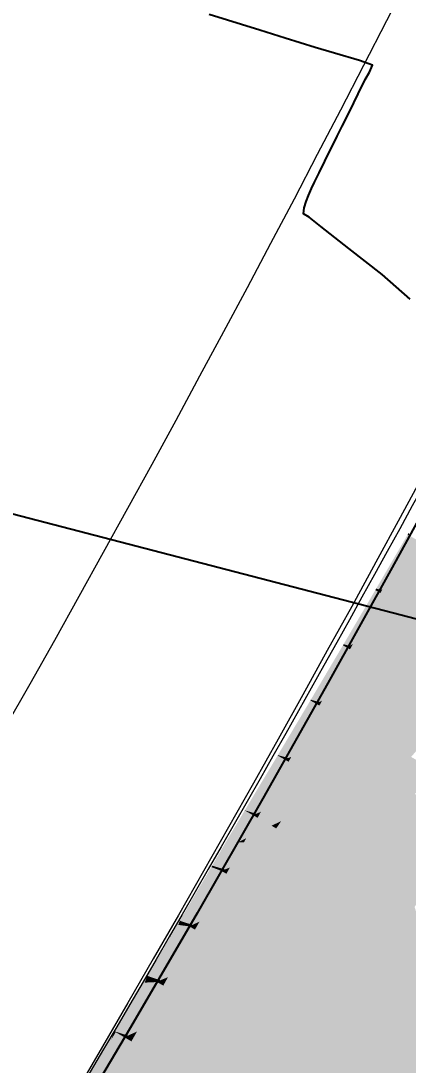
# Model space of a CAD drawing. Header units: millimetres. Extents: x 340454 to 342791, y 6993867 to 6995092.
# Drawn here: x 340719.11 to 340722.29, y 6994472.16 to 6994480.73 of the extents above; entities that cross this region are included whole.
import ezdxf
from ezdxf.enums import TextEntityAlignment as Align

# ---------------------------------------------------------------- set-up
doc = ezdxf.new("R2010")
doc.units = ezdxf.units.MM
doc.header["$LTSCALE"] = 10
doc.linetypes.add('DASHDOT', pattern=[25.4, 12.7, -6.35, 0, -6.35])
for name, color, linetype in [('A-MODELAGEM', 7, 'Continuous'), ('AREA_DOS_LOTES', 5, 'Continuous'), ('F-HZ-CORREDOR-FEAT', 2, 'Continuous'), ('T-HM-CURVA_INTERMEDIARIA', 45, 'Continuous'), ('U-SC-SECAO_TIPO', 251, 'Continuous'), ('URB-Calçadas', 2, 'Continuous'), ('URB-Quadras', 3, 'Continuous')]:
    doc.layers.add(name, color=color, linetype=linetype)
doc.styles.add('ARIAL', font='arial.ttf', dxfattribs={"height": 2})

msp = doc.modelspace()

# ---------------------------------------------------------------- linework, layer by layer
at = {"lineweight": 20}
msp.add_lwpolyline([(340722.6258, 6994477.3139, -0.021462), (340715.5969, 6994465.5717, -0.089425), (340715.3822, 6994462.0823), (340754.7892, 6994451.2595), (340758.9926, 6994467.4562), (340722.6258, 6994477.3139, -0.022322)], format="xyb", close=True, dxfattribs=at)
at = {"layer": 'A-MODELAGEM', "color": 11, "linetype": 'Continuous', "lineweight": -3}
for points in [[(340722.0543, 6994476.0622), (340722.2807, 6994476.513), (340722.0232, 6994476.0704)], [(340722.0546, 6994476.0621), (340722.2807, 6994476.513), (340722.0543, 6994476.0622)], [(340722.0546, 6994476.0621), (340722.2979, 6994476.5036), (340722.2807, 6994476.513)], [(340722.0546, 6994476.0621), (340722.0614, 6994476.0603), (340722.2979, 6994476.5036)], [(340722.2979, 6994476.5036), (340722.0614, 6994476.0603), (340722.0755, 6994476.0672)], [(340722.2979, 6994476.5036), (340722.0755, 6994476.0672), (340722.3066, 6994476.4988)], [(340722.2979, 6994476.5036), (340722.2897, 6994476.5282), (340722.2807, 6994476.513)], [(340721.7985, 6994475.6019), (340722.016, 6994476.0583), (340721.7553, 6994475.6137)], [(340721.7991, 6994475.6018), (340722.016, 6994476.0583), (340721.7985, 6994475.6019)], [(340721.7991, 6994475.6018), (340722.044, 6994476.0428), (340722.016, 6994476.0583)], [(340721.7991, 6994475.6018), (340721.8056, 6994475.6), (340722.044, 6994476.0428)], [(340722.044, 6994476.0428), (340721.8056, 6994475.6), (340721.8334, 6994475.6183)], [(340722.044, 6994476.0428), (340721.8334, 6994475.6183), (340722.0583, 6994476.0349)], [(340722.044, 6994476.0428), (340722.0232, 6994476.0704), (340722.016, 6994476.0583)], [(340722.044, 6994476.0428), (340722.0508, 6994476.0551), (340722.0232, 6994476.0704)], [(340722.0508, 6994476.0551), (340722.0543, 6994476.0622), (340722.0232, 6994476.0704)], [(340722.044, 6994476.0428), (340722.0691, 6994476.0552), (340722.07, 6994476.0569)], [(340722.044, 6994476.0428), (340722.07, 6994476.0569), (340722.0508, 6994476.0551)], [(340722.044, 6994476.0428), (340722.0583, 6994476.0349), (340722.0691, 6994476.0552)], [(340722.0508, 6994476.0551), (340722.0546, 6994476.0621), (340722.0543, 6994476.0622)], [(340722.0508, 6994476.0551), (340722.0614, 6994476.0603), (340722.0546, 6994476.0621)], [(340722.0508, 6994476.0551), (340722.0705, 6994476.0579), (340722.0614, 6994476.0603)], [(340722.0508, 6994476.0551), (340722.07, 6994476.0569), (340722.0705, 6994476.0579)], [(340722.0614, 6994476.0603), (340722.0705, 6994476.0579), (340722.0755, 6994476.0672)], [(340721.541, 6994475.1426), (340721.7499, 6994475.6045), (340721.4862, 6994475.1579)], [(340721.5421, 6994475.1423), (340721.7499, 6994475.6045), (340721.541, 6994475.1426)], [(340721.5421, 6994475.1423), (340721.7886, 6994475.5829), (340721.7499, 6994475.6045)], [(340721.7886, 6994475.5829), (340721.7553, 6994475.6137), (340721.7499, 6994475.6045)], [(340721.7886, 6994475.5829), (340721.7938, 6994475.5922), (340721.7553, 6994475.6137)], [(340721.7938, 6994475.5922), (340721.7985, 6994475.6019), (340721.7553, 6994475.6137)], [(340721.7886, 6994475.5829), (340721.8114, 6994475.5984), (340721.7938, 6994475.5922)], [(340721.7886, 6994475.5829), (340721.8212, 6994475.5957), (340721.8114, 6994475.5984)], [(340721.7886, 6994475.5829), (340721.8204, 6994475.5942), (340721.8212, 6994475.5957)], [(340721.7886, 6994475.5829), (340721.8084, 6994475.5719), (340721.8204, 6994475.5942)], [(340721.7938, 6994475.5922), (340721.7991, 6994475.6018), (340721.7985, 6994475.6019)], [(340721.7938, 6994475.5922), (340721.8056, 6994475.6), (340721.7991, 6994475.6018)], [(340721.7938, 6994475.5922), (340721.8114, 6994475.5984), (340721.8056, 6994475.6)], [(340721.8056, 6994475.6), (340721.829, 6994475.6102), (340721.8334, 6994475.6183)], [(340721.8056, 6994475.6), (340721.8114, 6994475.5984), (340721.829, 6994475.6102)], [(340721.8114, 6994475.5984), (340721.8253, 6994475.6033), (340721.829, 6994475.6102)], [(340721.8114, 6994475.5984), (340721.8212, 6994475.5957), (340721.8253, 6994475.6033)], [(340721.5421, 6994475.1423), (340721.554, 6994475.139), (340721.7886, 6994475.5829)], [(340721.7886, 6994475.5829), (340721.554, 6994475.139), (340721.5792, 6994475.1508)], [(340721.7886, 6994475.5829), (340721.5792, 6994475.1508), (340721.8084, 6994475.5719)], [(340721.2819, 6994474.6842), (340721.4824, 6994475.1515), (340721.2158, 6994474.7031)], [(340721.2836, 6994474.6837), (340721.4824, 6994475.1515), (340721.2819, 6994474.6842)], [(340721.2836, 6994474.6837), (340721.5318, 6994475.1238), (340721.4824, 6994475.1515)], [(340721.2836, 6994474.6837), (340721.3005, 6994474.6789), (340721.5318, 6994475.1238)], [(340721.5318, 6994475.1238), (340721.3005, 6994474.6789), (340721.3259, 6994474.6886)], [(340721.5318, 6994475.1238), (340721.3259, 6994474.6886), (340721.5569, 6994475.1097)], [(340721.5318, 6994475.1238), (340721.4862, 6994475.1579), (340721.4824, 6994475.1515)], [(340721.5318, 6994475.1238), (340721.5354, 6994475.1303), (340721.4862, 6994475.1579)], [(340721.5354, 6994475.1303), (340721.541, 6994475.1426), (340721.4862, 6994475.1579)], [(340721.5318, 6994475.1238), (340721.5603, 6994475.1372), (340721.5354, 6994475.1303)], [(340721.5318, 6994475.1238), (340721.5688, 6994475.1349), (340721.5603, 6994475.1372)], [(340721.5318, 6994475.1238), (340721.5701, 6994475.134), (340721.5688, 6994475.1349)], [(340721.5318, 6994475.1238), (340721.5569, 6994475.1097), (340721.5701, 6994475.134)], [(340721.5354, 6994475.1303), (340721.5421, 6994475.1423), (340721.541, 6994475.1426)], [(340721.5354, 6994475.1303), (340721.554, 6994475.139), (340721.5421, 6994475.1423)], [(340721.5354, 6994475.1303), (340721.5603, 6994475.1372), (340721.554, 6994475.139)], [(340721.554, 6994475.139), (340721.5759, 6994475.1446), (340721.5792, 6994475.1508)], [(340721.554, 6994475.139), (340721.5603, 6994475.1372), (340721.5759, 6994475.1446)], [(340721.5603, 6994475.1372), (340721.5758, 6994475.1445), (340721.5759, 6994475.1446)], [(340721.5603, 6994475.1372), (340721.5712, 6994475.136), (340721.5758, 6994475.1445)], [(340721.5603, 6994475.1372), (340721.5688, 6994475.1349), (340721.5712, 6994475.136)], [(340721.5688, 6994475.1349), (340721.5709, 6994475.1355), (340721.5712, 6994475.136)], [(340721.5688, 6994475.1349), (340721.5703, 6994475.1344), (340721.5709, 6994475.1355)], [(340721.5688, 6994475.1349), (340721.5701, 6994475.134), (340721.5703, 6994475.1344)], [(340721.0212, 6994474.2267), (340721.2136, 6994474.6994), (340720.9441, 6994474.2492)], [(340721.0236, 6994474.226), (340721.2136, 6994474.6994), (340721.0212, 6994474.2267)], [(340721.0236, 6994474.226), (340721.2734, 6994474.6656), (340721.2136, 6994474.6994)], [(340721.0236, 6994474.226), (340721.04, 6994474.2212), (340721.2734, 6994474.6656)], [(340721.2734, 6994474.6656), (340721.04, 6994474.2212), (340721.077, 6994474.2382)], [(340721.2734, 6994474.6656), (340721.077, 6994474.2382), (340721.3039, 6994474.6484)], [(340721.2734, 6994474.6656), (340721.2158, 6994474.7031), (340721.2136, 6994474.6994)], [(340721.2734, 6994474.6656), (340721.2755, 6994474.6693), (340721.2158, 6994474.7031)], [(340721.2755, 6994474.6693), (340721.2819, 6994474.6842), (340721.2158, 6994474.7031)], [(340721.2734, 6994474.6656), (340721.3005, 6994474.6789), (340721.2755, 6994474.6693)], [(340721.2734, 6994474.6656), (340721.3048, 6994474.6777), (340721.3005, 6994474.6789)], [(340721.2734, 6994474.6656), (340721.3159, 6994474.6703), (340721.3048, 6994474.6777)], [(340721.2734, 6994474.6656), (340721.3039, 6994474.6484), (340721.3159, 6994474.6703)], [(340721.2755, 6994474.6693), (340721.2836, 6994474.6837), (340721.2819, 6994474.6842)], [(340721.2755, 6994474.6693), (340721.3005, 6994474.6789), (340721.2836, 6994474.6837)], [(340721.3005, 6994474.6789), (340721.3239, 6994474.6851), (340721.3259, 6994474.6886)], [(340721.3005, 6994474.6789), (340721.3048, 6994474.6777), (340721.3239, 6994474.6851)], [(340721.3048, 6994474.6777), (340721.3239, 6994474.685), (340721.3239, 6994474.6851)], [(340721.3048, 6994474.6777), (340721.3178, 6994474.674), (340721.3239, 6994474.685)], [(340721.3048, 6994474.6777), (340721.3159, 6994474.6703), (340721.3178, 6994474.674)], [(340720.8862, 6994473.9855), (340720.9435, 6994474.2482), (340720.8116, 6994474.0281)], [(340720.8862, 6994473.9855), (340721.0101, 6994474.2102), (340720.9435, 6994474.2482)], [(340721.0101, 6994474.2102), (340720.9441, 6994474.2492), (340720.9435, 6994474.2482)], [(340721.0141, 6994474.2093), (340721.0212, 6994474.2267), (340720.9441, 6994474.2492)], [(340721.0141, 6994474.2093), (340720.9441, 6994474.2492), (340721.0101, 6994474.2102)], [(340721.0135, 6994474.2082), (340721.0594, 6994474.2063), (340721.0411, 6994474.2209)], [(340721.0135, 6994474.2082), (340721.0411, 6994474.2209), (340721.0141, 6994474.2093)], [(340721.0141, 6994474.2093), (340721.0236, 6994474.226), (340721.0212, 6994474.2267)], [(340721.0141, 6994474.2093), (340721.04, 6994474.2212), (340721.0236, 6994474.226)], [(340721.0141, 6994474.2093), (340721.0411, 6994474.2209), (340721.04, 6994474.2212)], [(340721.04, 6994474.2212), (340721.0764, 6994474.2372), (340721.077, 6994474.2382)], [(340721.04, 6994474.2212), (340721.0411, 6994474.2209), (340721.0764, 6994474.2372)], [(340721.0411, 6994474.2209), (340721.0638, 6994474.2143), (340721.0764, 6994474.2372)], [(340721.0411, 6994474.2209), (340721.0764, 6994474.2372), (340721.0764, 6994474.2372)], [(340721.0411, 6994474.2209), (340721.0594, 6994474.2063), (340721.0638, 6994474.2143)], [(340720.8862, 6994473.9855), (340721.0135, 6994474.2082), (340721.0101, 6994474.2102)], [(340720.8862, 6994473.9855), (340721.0492, 6994474.1879), (340721.0135, 6994474.2082)], [(340720.8862, 6994473.9855), (340720.9554, 6994474.0196), (340721.0492, 6994474.1879)], [(340721.0135, 6994474.2082), (340721.0141, 6994474.2093), (340721.0101, 6994474.2102)], [(340721.0135, 6994474.2082), (340721.0492, 6994474.1879), (340721.0594, 6994474.2063)], [(340720.6783, 6994473.7949), (340720.8116, 6994474.0281), (340720.6763, 6994473.796)], [(340720.6805, 6994473.7936), (340720.8116, 6994474.0281), (340720.6783, 6994473.7949)], [(340720.7564, 6994473.7709), (340720.8116, 6994474.0281), (340720.6805, 6994473.7936)], [(340720.7564, 6994473.7709), (340720.8862, 6994473.9855), (340720.8116, 6994474.0281)], [(340720.7621, 6994473.7692), (340720.8862, 6994473.9855), (340720.7564, 6994473.7709)], [(340720.7621, 6994473.7692), (340720.7809, 6994473.7636), (340720.8862, 6994473.9855)], [(340720.8862, 6994473.9855), (340720.7809, 6994473.7636), (340720.8216, 6994473.7797)], [(340720.8862, 6994473.9855), (340720.8216, 6994473.7797), (340720.9372, 6994473.987)], [(340720.8862, 6994473.9855), (340720.9492, 6994474.0085), (340720.9554, 6994474.0196)], [(340720.8862, 6994473.9855), (340720.9372, 6994473.987), (340720.9492, 6994474.0085)], [(340720.6712, 6994473.7827), (340720.676, 6994473.7955), (340720.411, 6994473.3434)], [(340720.6712, 6994473.7827), (340720.678, 6994473.7943), (340720.676, 6994473.7955)], [(340720.7521, 6994473.7518), (340720.678, 6994473.7943), (340720.6712, 6994473.7827)], [(340720.678, 6994473.7943), (340720.6763, 6994473.796), (340720.676, 6994473.7955)], [(340720.678, 6994473.7943), (340720.6783, 6994473.7949), (340720.6763, 6994473.796)], [(340720.6805, 6994473.7936), (340720.6783, 6994473.7949), (340720.678, 6994473.7943)], [(340720.7521, 6994473.7518), (340720.7524, 6994473.7523), (340720.678, 6994473.7943)], [(340720.7524, 6994473.7523), (340720.6805, 6994473.7936), (340720.678, 6994473.7943)], [(340720.7524, 6994473.7523), (340720.7564, 6994473.7709), (340720.6805, 6994473.7936)], [(340720.4163, 6994473.3403), (340720.6712, 6994473.7827), (340720.411, 6994473.3434)], [(340720.4962, 6994473.3142), (340720.6712, 6994473.7827), (340720.4163, 6994473.3403)], [(340720.4991, 6994473.3133), (340720.6712, 6994473.7827), (340720.4962, 6994473.3142)], [(340720.4991, 6994473.3133), (340720.7521, 6994473.7518), (340720.6712, 6994473.7827)], [(340720.4991, 6994473.3133), (340720.5144, 6994473.3086), (340720.7521, 6994473.7518)], [(340720.7521, 6994473.7518), (340720.5144, 6994473.3086), (340720.5717, 6994473.3346)], [(340720.7521, 6994473.7518), (340720.5717, 6994473.3346), (340720.793, 6994473.7283)], [(340720.7521, 6994473.7518), (340720.804, 6994473.7481), (340720.7809, 6994473.7636)], [(340720.7521, 6994473.7518), (340720.7809, 6994473.7636), (340720.7524, 6994473.7523)], [(340720.7521, 6994473.7518), (340720.793, 6994473.7283), (340720.804, 6994473.7481)], [(340720.7524, 6994473.7523), (340720.7621, 6994473.7692), (340720.7564, 6994473.7709)], [(340720.7524, 6994473.7523), (340720.7809, 6994473.7636), (340720.7621, 6994473.7692)], [(340720.7809, 6994473.7636), (340720.8081, 6994473.7555), (340720.8216, 6994473.7797)], [(340720.7809, 6994473.7636), (340720.804, 6994473.7481), (340720.8081, 6994473.7555)], [(340720.3977, 6994473.3083), (340720.4101, 6994473.3419), (340720.1442, 6994472.8916)], [(340720.1528, 6994472.8866), (340720.3977, 6994473.3083), (340720.1442, 6994472.8916)], [(340720.2318, 6994472.8591), (340720.3977, 6994473.3083), (340720.1528, 6994472.8866)], [(340720.2346, 6994472.8583), (340720.3977, 6994473.3083), (340720.2318, 6994472.8591)], [(340720.2346, 6994472.8583), (340720.4892, 6994473.2961), (340720.3977, 6994473.3083)], [(340720.2346, 6994472.8583), (340720.2501, 6994472.8534), (340720.4892, 6994473.2961)], [(340720.4892, 6994473.2961), (340720.2501, 6994472.8534), (340720.314, 6994472.8792)], [(340720.4892, 6994473.2961), (340720.314, 6994472.8792), (340720.5352, 6994473.2695)], [(340720.3977, 6994473.3083), (340720.4155, 6994473.3388), (340720.4101, 6994473.3419)], [(340720.4892, 6994473.2961), (340720.4155, 6994473.3388), (340720.3977, 6994473.3083)], [(340720.4155, 6994473.3388), (340720.411, 6994473.3434), (340720.4101, 6994473.3419)], [(340720.4155, 6994473.3388), (340720.4163, 6994473.3403), (340720.411, 6994473.3434)], [(340720.4216, 6994473.3369), (340720.4163, 6994473.3403), (340720.4155, 6994473.3388)], [(340720.4892, 6994473.2961), (340720.4216, 6994473.3369), (340720.4155, 6994473.3388)], [(340720.4962, 6994473.3142), (340720.4163, 6994473.3403), (340720.4226, 6994473.3366)], [(340720.4226, 6994473.3366), (340720.4163, 6994473.3403), (340720.4216, 6994473.3369)], [(340720.4892, 6994473.2961), (340720.4226, 6994473.3366), (340720.4216, 6994473.3369)], [(340720.4892, 6994473.2961), (340720.49, 6994473.2976), (340720.4226, 6994473.3366)], [(340720.49, 6994473.2976), (340720.4962, 6994473.3142), (340720.4226, 6994473.3366)], [(340720.4892, 6994473.2961), (340720.5158, 6994473.3082), (340720.49, 6994473.2976)], [(340720.4892, 6994473.2961), (340720.5198, 6994473.307), (340720.5158, 6994473.3082)], [(340720.4892, 6994473.2961), (340720.5463, 6994473.2893), (340720.5198, 6994473.307)], [(340720.4892, 6994473.2961), (340720.5352, 6994473.2695), (340720.5463, 6994473.2893)], [(340720.49, 6994473.2976), (340720.4991, 6994473.3133), (340720.4962, 6994473.3142)], [(340720.49, 6994473.2976), (340720.5144, 6994473.3086), (340720.4991, 6994473.3133)], [(340720.49, 6994473.2976), (340720.5158, 6994473.3082), (340720.5144, 6994473.3086)], [(340720.5144, 6994473.3086), (340720.571, 6994473.3333), (340720.5717, 6994473.3346)], [(340720.5144, 6994473.3086), (340720.5158, 6994473.3082), (340720.571, 6994473.3333)], [(340720.5158, 6994473.3082), (340720.5709, 6994473.3332), (340720.571, 6994473.3333)], [(340720.5158, 6994473.3082), (340720.5688, 6994473.3295), (340720.5709, 6994473.3332)], [(340720.5158, 6994473.3082), (340720.5198, 6994473.307), (340720.5688, 6994473.3295)], [(340720.5198, 6994473.307), (340720.5653, 6994473.3231), (340720.5688, 6994473.3295)], [(340720.5198, 6994473.307), (340720.5509, 6994473.2975), (340720.5653, 6994473.3231)], [(340720.5198, 6994473.307), (340720.5463, 6994473.2893), (340720.5509, 6994473.2975)], [(340720.1222, 6994472.8342), (340720.1414, 6994472.8868), (340719.874, 6994472.4374)], [(340720.1222, 6994472.8342), (340720.15, 6994472.8818), (340720.1414, 6994472.8868)], [(340720.2234, 6994472.839), (340720.15, 6994472.8818), (340720.1222, 6994472.8342)], [(340720.1505, 6994472.8844), (340720.1428, 6994472.8892), (340720.1414, 6994472.8868)], [(340720.15, 6994472.8818), (340720.1505, 6994472.8844), (340720.1414, 6994472.8868)], [(340720.1514, 6994472.8842), (340720.1442, 6994472.8916), (340720.1428, 6994472.8892)], [(340720.1514, 6994472.8842), (340720.1428, 6994472.8892), (340720.1505, 6994472.8844)], [(340720.1514, 6994472.8842), (340720.1527, 6994472.8863), (340720.1442, 6994472.8916)], [(340720.1527, 6994472.8863), (340720.1528, 6994472.8866), (340720.1442, 6994472.8916)], [(340720.15, 6994472.8818), (340720.1513, 6994472.8839), (340720.1505, 6994472.8844)], [(340720.2234, 6994472.839), (340720.1513, 6994472.8839), (340720.15, 6994472.8818)], [(340720.1513, 6994472.8839), (340720.1514, 6994472.8842), (340720.1505, 6994472.8844)], [(340720.2248, 6994472.8414), (340720.1514, 6994472.8842), (340720.1513, 6994472.8839)], [(340720.2234, 6994472.839), (340720.2248, 6994472.8414), (340720.1513, 6994472.8839)], [(340720.1607, 6994472.8813), (340720.1527, 6994472.8863), (340720.1514, 6994472.8842)], [(340720.2248, 6994472.8414), (340720.1607, 6994472.8813), (340720.1514, 6994472.8842)], [(340720.1607, 6994472.8813), (340720.1528, 6994472.8866), (340720.1527, 6994472.8863)], [(340720.2318, 6994472.8591), (340720.1528, 6994472.8866), (340720.1631, 6994472.8805)], [(340720.1631, 6994472.8805), (340720.1528, 6994472.8866), (340720.1607, 6994472.8813)], [(340720.2248, 6994472.8414), (340720.1631, 6994472.8805), (340720.1607, 6994472.8813)], [(340720.2248, 6994472.8414), (340720.2262, 6994472.8437), (340720.1631, 6994472.8805)], [(340720.2262, 6994472.8437), (340720.2318, 6994472.8591), (340720.1631, 6994472.8805)], [(340720.2248, 6994472.8414), (340720.2267, 6994472.8403), (340720.2527, 6994472.8526)], [(340720.2248, 6994472.8414), (340720.2527, 6994472.8526), (340720.2262, 6994472.8437)], [(340720.2262, 6994472.8437), (340720.2346, 6994472.8583), (340720.2318, 6994472.8591)], [(340720.2262, 6994472.8437), (340720.2501, 6994472.8534), (340720.2346, 6994472.8583)], [(340720.2262, 6994472.8437), (340720.2527, 6994472.8526), (340720.2501, 6994472.8534)], [(340720.2267, 6994472.8403), (340720.2552, 6994472.8518), (340720.2527, 6994472.8526)], [(340720.2267, 6994472.8403), (340720.2865, 6994472.8306), (340720.2552, 6994472.8518)], [(340720.2501, 6994472.8534), (340720.3128, 6994472.8771), (340720.314, 6994472.8792)], [(340720.2501, 6994472.8534), (340720.2527, 6994472.8526), (340720.3128, 6994472.8771)], [(340720.2527, 6994472.8526), (340720.3127, 6994472.8769), (340720.3128, 6994472.8771)], [(340720.2527, 6994472.8526), (340720.3115, 6994472.8747), (340720.3127, 6994472.8769)], [(340720.2527, 6994472.8526), (340720.2552, 6994472.8518), (340720.3115, 6994472.8747)], [(340720.2552, 6994472.8518), (340720.3114, 6994472.8745), (340720.3115, 6994472.8747)], [(340720.2552, 6994472.8518), (340720.292, 6994472.8404), (340720.3114, 6994472.8745)], [(340720.2552, 6994472.8518), (340720.2865, 6994472.8306), (340720.292, 6994472.8404)], [(340719.8858, 6994472.4305), (340720.1222, 6994472.8342), (340719.874, 6994472.4374)], [(340719.9653, 6994472.4052), (340720.1222, 6994472.8342), (340719.8858, 6994472.4305)], [(340719.9686, 6994472.4041), (340720.1222, 6994472.8342), (340719.9653, 6994472.4052)], [(340719.9686, 6994472.4041), (340719.9846, 6994472.399), (340720.2234, 6994472.839)], [(340719.9686, 6994472.4041), (340720.2234, 6994472.839), (340720.1222, 6994472.8342)], [(340720.2234, 6994472.839), (340719.9846, 6994472.399), (340720.0593, 6994472.4325)], [(340720.2234, 6994472.839), (340720.0593, 6994472.4325), (340720.2747, 6994472.8096)], [(340720.2234, 6994472.839), (340720.2267, 6994472.8403), (340720.2248, 6994472.8414)], [(340720.2234, 6994472.839), (340720.2758, 6994472.8116), (340720.2267, 6994472.8403)], [(340720.2234, 6994472.839), (340720.2747, 6994472.8096), (340720.2758, 6994472.8116)], [(340720.2267, 6994472.8403), (340720.2758, 6994472.8116), (340720.2865, 6994472.8306)], [(340719.8468, 6994472.3643), (340719.872, 6994472.4342), (340719.6037, 6994471.9865)], [(340719.8468, 6994472.3643), (340719.8839, 6994472.4272), (340719.872, 6994472.4342)], [(340719.957, 6994472.3842), (340719.8839, 6994472.4272), (340719.8468, 6994472.3643)], [(340719.8841, 6994472.4309), (340719.874, 6994472.4374), (340719.872, 6994472.4342)], [(340719.8839, 6994472.4272), (340719.8841, 6994472.4309), (340719.872, 6994472.4342)], [(340719.8858, 6994472.4305), (340719.874, 6994472.4374), (340719.8841, 6994472.4309)], [(340719.8839, 6994472.4272), (340719.8855, 6994472.43), (340719.8841, 6994472.4309)], [(340719.957, 6994472.3842), (340719.8855, 6994472.43), (340719.8839, 6994472.4272)], [(340719.8855, 6994472.43), (340719.8858, 6994472.4305), (340719.8841, 6994472.4309)], [(340719.9589, 6994472.3875), (340719.8858, 6994472.4305), (340719.8855, 6994472.43)], [(340719.957, 6994472.3842), (340719.9589, 6994472.3875), (340719.8855, 6994472.43)], [(340719.9589, 6994472.3875), (340719.9653, 6994472.4052), (340719.8858, 6994472.4305)], [(340719.9846, 6994472.399), (340720.0577, 6994472.4297), (340720.0593, 6994472.4325)], [(340719.9846, 6994472.399), (340719.9877, 6994472.398), (340720.0577, 6994472.4297)], [(340719.9877, 6994472.398), (340720.0575, 6994472.4293), (340720.0577, 6994472.4297)], [(340719.9877, 6994472.398), (340720.0556, 6994472.426), (340720.0575, 6994472.4293)], [(340719.9877, 6994472.398), (340719.9914, 6994472.3969), (340720.0556, 6994472.426)], [(340719.9914, 6994472.3969), (340720.0516, 6994472.4191), (340720.0556, 6994472.426)], [(340719.9914, 6994472.3969), (340720.0316, 6994472.3841), (340720.0516, 6994472.4191)], [(340719.6186, 6994471.9777), (340719.8468, 6994472.3643), (340719.6037, 6994471.9865)], [(340719.6978, 6994471.952), (340719.8468, 6994472.3643), (340719.6186, 6994471.9777)], [(340719.7012, 6994471.9509), (340719.8468, 6994472.3643), (340719.6978, 6994471.952)], [(340719.7012, 6994471.9509), (340719.7182, 6994471.9454), (340719.957, 6994472.3842)], [(340719.7012, 6994471.9509), (340719.957, 6994472.3842), (340719.8468, 6994472.3643)], [(340719.957, 6994472.3842), (340719.7182, 6994471.9454), (340719.798, 6994471.9779)], [(340719.957, 6994472.3842), (340719.798, 6994471.9779), (340720.0133, 6994472.3518)], [(340719.957, 6994472.3842), (340719.9612, 6994472.3861), (340719.9589, 6994472.3875)], [(340719.957, 6994472.3842), (340719.9616, 6994472.3859), (340719.9612, 6994472.3861)], [(340719.957, 6994472.3842), (340720.0149, 6994472.3546), (340719.9616, 6994472.3859)], [(340719.957, 6994472.3842), (340720.0133, 6994472.3518), (340720.0149, 6994472.3546)], [(340719.9589, 6994472.3875), (340719.9686, 6994472.4041), (340719.9653, 6994472.4052)], [(340719.9589, 6994472.3875), (340719.9846, 6994472.399), (340719.9686, 6994472.4041)], [(340719.9589, 6994472.3875), (340719.9612, 6994472.3861), (340719.9846, 6994472.399)], [(340719.9612, 6994472.3861), (340719.9877, 6994472.398), (340719.9846, 6994472.399)], [(340719.9612, 6994472.3861), (340719.9616, 6994472.3859), (340719.9877, 6994472.398)], [(340719.9616, 6994472.3859), (340719.9914, 6994472.3969), (340719.9877, 6994472.398)], [(340719.9616, 6994472.3859), (340720.0257, 6994472.3736), (340719.9914, 6994472.3969)], [(340719.9616, 6994472.3859), (340720.0149, 6994472.3546), (340720.0257, 6994472.3736)], [(340719.9914, 6994472.3969), (340720.0257, 6994472.3736), (340720.0316, 6994472.3841)]]:
    msp.add_solid(points, dxfattribs=at)
at = {"layer": 'A-MODELAGEM', "color": 161, "linetype": 'Continuous', "lineweight": -3}
for points in [[(340722.0755, 6994476.0672), (340722.6144, 6994476.3305), (340722.3066, 6994476.4988)], [(340722.0705, 6994476.0579), (340722.0731, 6994476.0572), (340722.6144, 6994476.3305)], [(340722.0705, 6994476.0579), (340722.6144, 6994476.3305), (340722.0755, 6994476.0672)], [(340722.0731, 6994476.0572), (340722.6202, 6994476.3273), (340722.6144, 6994476.3305)], [(340722.0731, 6994476.0572), (340722.3771, 6994475.9765), (340722.6202, 6994476.3273)], [(340721.8334, 6994475.6183), (340722.2802, 6994475.9126), (340722.0583, 6994476.0349)], [(340722.0691, 6994476.0552), (340722.0583, 6994476.0349), (340722.2802, 6994475.9126)], [(340722.0691, 6994476.0552), (340722.2802, 6994475.9126), (340722.0731, 6994476.0572)], [(340722.07, 6994476.0569), (340722.0691, 6994476.0552), (340722.0731, 6994476.0572)], [(340722.0705, 6994476.0579), (340722.07, 6994476.0569), (340722.0731, 6994476.0572)], [(340722.0731, 6994476.0572), (340722.2802, 6994475.9126), (340722.3771, 6994475.9765)], [(340722.2802, 6994475.9126), (340722.4448, 6994475.8219), (340722.3771, 6994475.9765)], [(340721.829, 6994475.6102), (340722.2802, 6994475.9126), (340721.8334, 6994475.6183)], [(340721.829, 6994475.6102), (340722.4448, 6994475.8219), (340722.2802, 6994475.9126)], [(340721.8212, 6994475.5957), (340721.8233, 6994475.5952), (340722.4448, 6994475.8219)], [(340721.8212, 6994475.5957), (340722.4448, 6994475.8219), (340721.8253, 6994475.6033)], [(340721.8233, 6994475.5952), (340722.4512, 6994475.8184), (340722.4448, 6994475.8219)], [(340721.8233, 6994475.5952), (340722.2691, 6994475.4738), (340722.4512, 6994475.8184)], [(340721.829, 6994475.6102), (340721.8253, 6994475.6033), (340722.4448, 6994475.8219)], [(340722.4512, 6994475.8184), (340722.2691, 6994475.4738), (340722.7055, 6994475.6782)], [(340722.2691, 6994475.4738), (340722.274, 6994475.4725), (340722.7055, 6994475.6782)], [(340722.274, 6994475.4725), (340722.7085, 6994475.6765), (340722.7055, 6994475.6782)], [(340722.274, 6994475.4725), (340722.4979, 6994475.4115), (340722.7085, 6994475.6765)], [(340721.8204, 6994475.5942), (340721.8084, 6994475.5719), (340722.1149, 6994475.4016)], [(340721.8212, 6994475.5957), (340721.8204, 6994475.5942), (340721.8233, 6994475.5952)], [(340721.8204, 6994475.5942), (340722.1149, 6994475.4016), (340721.8233, 6994475.5952)], [(340721.8233, 6994475.5952), (340722.1149, 6994475.4016), (340722.2691, 6994475.4738)], [(340721.5792, 6994475.1508), (340722.1149, 6994475.4016), (340721.8084, 6994475.5719)], [(340722.1149, 6994475.4016), (340722.1187, 6994475.3995), (340722.2691, 6994475.4738)], [(340722.1187, 6994475.3995), (340722.274, 6994475.4725), (340722.2691, 6994475.4738)], [(340722.1187, 6994475.3995), (340722.2369, 6994475.3338), (340722.274, 6994475.4725)], [(340722.274, 6994475.4725), (340722.2369, 6994475.3338), (340722.4979, 6994475.4115)], [(340721.5709, 6994475.1355), (340722.1026, 6994474.986), (340722.2369, 6994475.3338)], [(340721.5712, 6994475.136), (340721.5709, 6994475.1355), (340722.2369, 6994475.3338)], [(340721.5712, 6994475.136), (340722.1187, 6994475.3995), (340721.5758, 6994475.1445)], [(340721.5712, 6994475.136), (340722.2369, 6994475.3338), (340722.1187, 6994475.3995)], [(340721.5759, 6994475.1446), (340721.5758, 6994475.1445), (340722.1187, 6994475.3995)], [(340721.5759, 6994475.1446), (340722.1149, 6994475.4016), (340721.5792, 6994475.1508)], [(340721.5759, 6994475.1446), (340722.1187, 6994475.3995), (340722.1149, 6994475.4016)], [(340722.2369, 6994475.3338), (340722.1026, 6994474.986), (340722.5526, 6994475.1583)], [(340722.2369, 6994475.3338), (340722.5526, 6994475.1583), (340722.4979, 6994475.4115)], [(340721.3259, 6994474.6886), (340721.9097, 6994474.9121), (340721.5569, 6994475.1097)], [(340721.5701, 6994475.134), (340721.5569, 6994475.1097), (340721.9097, 6994474.9121)], [(340721.5701, 6994475.134), (340722.1026, 6994474.986), (340721.5703, 6994475.1344)], [(340721.5701, 6994475.134), (340721.9097, 6994474.9121), (340722.1026, 6994474.986)], [(340721.5709, 6994475.1355), (340721.5703, 6994475.1344), (340722.1026, 6994474.986)], [(340722.1026, 6994474.986), (340722.1061, 6994474.985), (340722.5526, 6994475.1583)], [(340722.1061, 6994474.985), (340722.5548, 6994475.1571), (340722.5526, 6994475.1583)], [(340722.1061, 6994474.985), (340722.4773, 6994474.8814), (340722.5548, 6994475.1571)], [(340721.3239, 6994474.6851), (340721.9097, 6994474.9121), (340721.3259, 6994474.6886)], [(340721.3239, 6994474.6851), (340721.9123, 6994474.9106), (340721.9097, 6994474.9121)], [(340721.3239, 6994474.685), (340721.7543, 6994474.5493), (340721.9123, 6994474.9106)], [(340721.3239, 6994474.6851), (340721.3239, 6994474.685), (340721.9123, 6994474.9106)], [(340721.9123, 6994474.9106), (340721.7543, 6994474.5493), (340722.1955, 6994474.752)], [(340721.9097, 6994474.9121), (340721.9123, 6994474.9106), (340722.1026, 6994474.986)], [(340721.9123, 6994474.9106), (340722.1061, 6994474.985), (340722.1026, 6994474.986)], [(340721.9123, 6994474.9106), (340722.1955, 6994474.752), (340722.1061, 6994474.985)], [(340722.1061, 6994474.985), (340722.1955, 6994474.752), (340722.4773, 6994474.8814)], [(340722.1955, 6994474.752), (340722.1961, 6994474.7516), (340722.4773, 6994474.8814)], [(340722.1961, 6994474.7516), (340722.4781, 6994474.8812), (340722.4773, 6994474.8814)], [(340722.1961, 6994474.7516), (340722.3097, 6994474.688), (340722.4781, 6994474.8812)], [(340721.7543, 6994474.5493), (340721.7552, 6994474.5491), (340722.1955, 6994474.752)], [(340721.7552, 6994474.5491), (340722.1961, 6994474.7516), (340722.1955, 6994474.752)], [(340721.7552, 6994474.5491), (340721.9281, 6994474.4997), (340722.1961, 6994474.7516)], [(340721.9281, 6994474.4997), (340722.3097, 6994474.688), (340722.1961, 6994474.7516)], [(340721.077, 6994474.2382), (340721.6026, 6994474.4797), (340721.3039, 6994474.6484)], [(340721.3159, 6994474.6703), (340721.3039, 6994474.6484), (340721.6026, 6994474.4797)], [(340721.3159, 6994474.6703), (340721.7543, 6994474.5493), (340721.3178, 6994474.674)], [(340721.3159, 6994474.6703), (340721.6026, 6994474.4797), (340721.7543, 6994474.5493)], [(340721.3239, 6994474.685), (340721.3178, 6994474.674), (340721.7543, 6994474.5493)], [(340721.9281, 6994474.4997), (340722.133, 6994474.4412), (340722.3097, 6994474.688)], [(340722.133, 6994474.4412), (340722.5065, 6994474.5777), (340722.3097, 6994474.688)], [(340722.133, 6994474.4412), (340722.3404, 6994474.3819), (340722.5065, 6994474.5777)], [(340721.0638, 6994474.2143), (340721.2435, 6994474.1618), (340721.6033, 6994474.4793)], [(340721.0638, 6994474.2143), (340721.6033, 6994474.4793), (340721.0764, 6994474.2372)], [(340721.0764, 6994474.2372), (340721.6026, 6994474.4797), (340721.077, 6994474.2382)], [(340721.0764, 6994474.2372), (340721.6033, 6994474.4793), (340721.6026, 6994474.4797)], [(340721.0764, 6994474.2372), (340721.0764, 6994474.2372), (340721.6033, 6994474.4793)], [(340721.2435, 6994474.1618), (340721.7355, 6994474.4046), (340721.6033, 6994474.4793)], [(340721.6026, 6994474.4797), (340721.6033, 6994474.4793), (340721.7543, 6994474.5493)], [(340721.6033, 6994474.4793), (340721.7552, 6994474.5491), (340721.7543, 6994474.5493)], [(340721.6033, 6994474.4793), (340721.7355, 6994474.4046), (340721.7552, 6994474.5491)], [(340721.7552, 6994474.5491), (340721.7355, 6994474.4046), (340721.9281, 6994474.4997)], [(340721.7355, 6994474.4046), (340721.8524, 6994474.3386), (340721.9281, 6994474.4997)], [(340721.9281, 6994474.4997), (340721.8524, 6994474.3386), (340722.133, 6994474.4412)], [(340721.2435, 6994474.1618), (340721.313, 6994474.1415), (340721.7355, 6994474.4046)], [(340721.313, 6994474.1415), (340721.8524, 6994474.3386), (340721.7355, 6994474.4046)], [(340721.8524, 6994474.3386), (340722.0086, 6994474.2504), (340722.133, 6994474.4412)], [(340722.0086, 6994474.2504), (340722.3404, 6994474.3819), (340722.133, 6994474.4412)], [(340721.313, 6994474.1415), (340721.5554, 6994474.0707), (340721.8524, 6994474.3386)], [(340721.5554, 6994474.0707), (340722.0086, 6994474.2504), (340721.8524, 6994474.3386)], [(340722.0086, 6994474.2504), (340722.2688, 6994474.1034), (340722.3404, 6994474.3819)], [(340722.3404, 6994474.3819), (340722.2688, 6994474.1034), (340722.6736, 6994474.2868)], [(340721.5554, 6994474.0707), (340721.9451, 6994473.9568), (340722.0086, 6994474.2504)], [(340722.0086, 6994474.2504), (340721.9451, 6994473.9568), (340722.2688, 6994474.1034)], [(340722.2688, 6994474.1034), (340722.2695, 6994474.103), (340722.6736, 6994474.2868)], [(340722.2695, 6994474.103), (340722.6745, 6994474.2865), (340722.6736, 6994474.2868)], [(340722.2695, 6994474.103), (340722.4594, 6994473.9957), (340722.6745, 6994474.2865)], [(340721.0492, 6994474.1879), (340720.9554, 6994474.0196), (340721.164, 6994474.1226)], [(340721.0594, 6994474.2063), (340721.0492, 6994474.1879), (340721.164, 6994474.1226)], [(340721.0594, 6994474.2063), (340721.2435, 6994474.1618), (340721.0638, 6994474.2143)], [(340721.0594, 6994474.2063), (340721.164, 6994474.1226), (340721.2435, 6994474.1618)], [(340721.164, 6994474.1226), (340721.202, 6994474.1009), (340721.2435, 6994474.1618)], [(340721.202, 6994474.1009), (340721.313, 6994474.1415), (340721.2435, 6994474.1618)], [(340721.202, 6994474.1009), (340721.3784, 6994474.0005), (340721.313, 6994474.1415)], [(340721.313, 6994474.1415), (340721.3784, 6994474.0005), (340721.5554, 6994474.0707)], [(340720.9554, 6994474.0196), (340720.9492, 6994474.0085), (340721.202, 6994474.1009)], [(340720.9492, 6994474.0085), (340721.3784, 6994474.0005), (340721.202, 6994474.1009)], [(340720.9554, 6994474.0196), (340721.202, 6994474.1009), (340721.164, 6994474.1226)], [(340721.3784, 6994474.0005), (340721.6722, 6994473.8332), (340721.5554, 6994474.0707)], [(340721.5554, 6994474.0707), (340721.6722, 6994473.8332), (340721.9451, 6994473.9568)], [(340721.9451, 6994473.9568), (340721.9462, 6994473.9565), (340722.2688, 6994474.1034)], [(340721.9462, 6994473.9565), (340722.2695, 6994474.103), (340722.2688, 6994474.1034)], [(340721.9462, 6994473.9565), (340722.1671, 6994473.8919), (340722.2695, 6994474.103)], [(340722.2695, 6994474.103), (340722.1671, 6994473.8919), (340722.4594, 6994473.9957)], [(340720.8216, 6994473.7797), (340721.2255, 6994473.6308), (340721.3784, 6994474.0005)], [(340720.8216, 6994473.7797), (340721.3784, 6994474.0005), (340720.9372, 6994473.987)], [(340720.9492, 6994474.0085), (340720.9372, 6994473.987), (340721.3784, 6994474.0005)], [(340721.3784, 6994474.0005), (340721.2255, 6994473.6308), (340721.6722, 6994473.8332)], [(340722.1671, 6994473.8919), (340722.5486, 6994473.7805), (340722.4594, 6994473.9957)], [(340721.6722, 6994473.8332), (340721.6731, 6994473.8327), (340721.9451, 6994473.9568)], [(340721.6731, 6994473.8327), (340721.9462, 6994473.9565), (340721.9451, 6994473.9568)], [(340721.6731, 6994473.8327), (340721.7988, 6994473.7611), (340721.9462, 6994473.9565)], [(340721.7988, 6994473.7611), (340722.1671, 6994473.8919), (340721.9462, 6994473.9565)], [(340721.7988, 6994473.7611), (340722.0898, 6994473.5954), (340722.1671, 6994473.8919)], [(340722.1671, 6994473.8919), (340722.0898, 6994473.5954), (340722.5486, 6994473.7805)], [(340721.2255, 6994473.6308), (340721.2268, 6994473.6304), (340721.6722, 6994473.8332)], [(340721.2268, 6994473.6304), (340721.6731, 6994473.8327), (340721.6722, 6994473.8332)], [(340721.2268, 6994473.6304), (340721.3375, 6994473.5973), (340721.6731, 6994473.8327)], [(340721.3375, 6994473.5973), (340721.7988, 6994473.7611), (340721.6731, 6994473.8327)], [(340720.5717, 6994473.3346), (340721.0788, 6994473.5643), (340720.793, 6994473.7283)], [(340720.804, 6994473.7481), (340720.793, 6994473.7283), (340721.0788, 6994473.5643)], [(340720.804, 6994473.7481), (340721.2255, 6994473.6308), (340720.8081, 6994473.7555)], [(340720.804, 6994473.7481), (340721.0788, 6994473.5643), (340721.2255, 6994473.6308)], [(340720.8216, 6994473.7797), (340720.8081, 6994473.7555), (340721.2255, 6994473.6308)], [(340721.3375, 6994473.5973), (340721.7724, 6994473.4674), (340721.7988, 6994473.7611)], [(340721.7988, 6994473.7611), (340721.7724, 6994473.4674), (340722.0898, 6994473.5954)], [(340722.0898, 6994473.5954), (340722.0912, 6994473.5946), (340722.5486, 6994473.7805)], [(340722.0912, 6994473.5946), (340722.5504, 6994473.78), (340722.5486, 6994473.7805)], [(340722.0912, 6994473.5946), (340722.0926, 6994473.5938), (340722.5504, 6994473.78)], [(340722.0926, 6994473.5938), (340722.5522, 6994473.7794), (340722.5504, 6994473.78)], [(340722.0926, 6994473.5938), (340722.3375, 6994473.4544), (340722.5522, 6994473.7794)], [(340721.0788, 6994473.5643), (340721.0797, 6994473.5638), (340721.2255, 6994473.6308)], [(340721.0797, 6994473.5638), (340721.2268, 6994473.6304), (340721.2255, 6994473.6308)], [(340721.0797, 6994473.5638), (340721.1421, 6994473.528), (340721.2268, 6994473.6304)], [(340721.1421, 6994473.528), (340721.3375, 6994473.5973), (340721.2268, 6994473.6304)], [(340720.5688, 6994473.3295), (340721.0797, 6994473.5638), (340720.5709, 6994473.3332)], [(340720.5688, 6994473.3295), (340721.1421, 6994473.528), (340721.0797, 6994473.5638)], [(340720.571, 6994473.3333), (340720.5709, 6994473.3332), (340721.0797, 6994473.5638)], [(340720.571, 6994473.3333), (340721.0788, 6994473.5643), (340720.5717, 6994473.3346)], [(340720.571, 6994473.3333), (340721.0797, 6994473.5638), (340721.0788, 6994473.5643)], [(340721.1421, 6994473.528), (340721.4642, 6994473.3431), (340721.3375, 6994473.5973)], [(340721.3375, 6994473.5973), (340721.4642, 6994473.3431), (340721.7724, 6994473.4674)], [(340721.7724, 6994473.4674), (340721.7745, 6994473.4668), (340722.0898, 6994473.5954)], [(340721.7745, 6994473.4668), (340722.0912, 6994473.5946), (340722.0898, 6994473.5954)], [(340721.7745, 6994473.4668), (340721.7765, 6994473.4662), (340722.0912, 6994473.5946)], [(340721.7765, 6994473.4662), (340722.0926, 6994473.5938), (340722.0912, 6994473.5946)], [(340721.7765, 6994473.4662), (340722.129, 6994473.3609), (340722.0926, 6994473.5938)], [(340722.0926, 6994473.5938), (340722.129, 6994473.3609), (340722.3375, 6994473.4544)], [(340720.5653, 6994473.3231), (340721.0064, 6994473.1584), (340721.1421, 6994473.528)], [(340720.5688, 6994473.3295), (340720.5653, 6994473.3231), (340721.1421, 6994473.528)], [(340721.1421, 6994473.528), (340721.0064, 6994473.1584), (340721.4642, 6994473.3431)], [(340721.4642, 6994473.3431), (340721.4657, 6994473.3422), (340721.7724, 6994473.4674)], [(340721.4657, 6994473.3422), (340721.7745, 6994473.4668), (340721.7724, 6994473.4674)], [(340721.4657, 6994473.3422), (340721.4673, 6994473.3413), (340721.7745, 6994473.4668)], [(340721.4673, 6994473.3413), (340721.7765, 6994473.4662), (340721.7745, 6994473.4668)], [(340721.4673, 6994473.3413), (340721.7384, 6994473.1857), (340721.7765, 6994473.4662)], [(340721.7765, 6994473.4662), (340721.7384, 6994473.1857), (340722.129, 6994473.3609)], [(340722.129, 6994473.3609), (340722.1313, 6994473.3602), (340722.3375, 6994473.4544)], [(340722.1313, 6994473.3602), (340722.3391, 6994473.4535), (340722.3375, 6994473.4544)], [(340722.1313, 6994473.3602), (340722.3942, 6994473.2817), (340722.3391, 6994473.4535)], [(340721.7384, 6994473.1857), (340721.7402, 6994473.1847), (340722.129, 6994473.3609)], [(340721.7402, 6994473.1847), (340722.1313, 6994473.3602), (340722.129, 6994473.3609)], [(340721.7402, 6994473.1847), (340721.8928, 6994473.0971), (340722.1313, 6994473.3602)], [(340721.8928, 6994473.0971), (340722.3942, 6994473.2817), (340722.1313, 6994473.3602)], [(340720.5463, 6994473.2893), (340720.5352, 6994473.2695), (340720.8419, 6994473.0921)], [(340720.5463, 6994473.2893), (340721.0064, 6994473.1584), (340720.5509, 6994473.2975)], [(340720.5463, 6994473.2893), (340720.8419, 6994473.0921), (340721.0064, 6994473.1584)], [(340720.5653, 6994473.3231), (340720.5509, 6994473.2975), (340721.0064, 6994473.1584)], [(340721.0064, 6994473.1584), (340721.0087, 6994473.1577), (340721.4642, 6994473.3431)], [(340721.0087, 6994473.1577), (340721.4657, 6994473.3422), (340721.4642, 6994473.3431)], [(340721.0087, 6994473.1577), (340721.011, 6994473.157), (340721.4657, 6994473.3422)], [(340721.011, 6994473.157), (340721.4673, 6994473.3413), (340721.4657, 6994473.3422)], [(340721.011, 6994473.157), (340721.4058, 6994473.0365), (340721.4673, 6994473.3413)], [(340721.4673, 6994473.3413), (340721.4058, 6994473.0365), (340721.7384, 6994473.1857)], [(340721.8928, 6994473.0971), (340722.1632, 6994472.9419), (340722.3942, 6994473.2817)], [(340722.1632, 6994472.9419), (340722.742, 6994473.1778), (340722.3942, 6994473.2817)], [(340720.314, 6994472.8792), (340720.8419, 6994473.0921), (340720.5352, 6994473.2695)], [(340720.8419, 6994473.0921), (340720.8436, 6994473.0911), (340721.0064, 6994473.1584)], [(340720.8436, 6994473.0911), (340721.0087, 6994473.1577), (340721.0064, 6994473.1584)], [(340720.8436, 6994473.0911), (340720.8453, 6994473.0901), (340721.0087, 6994473.1577)], [(340720.8453, 6994473.0901), (340721.011, 6994473.157), (340721.0087, 6994473.1577)], [(340720.8453, 6994473.0901), (340721.1423, 6994472.9183), (340721.011, 6994473.157)], [(340721.011, 6994473.157), (340721.1423, 6994472.9183), (340721.4058, 6994473.0365)], [(340721.4058, 6994473.0365), (340721.4084, 6994473.0357), (340721.7384, 6994473.1857)], [(340721.4084, 6994473.0357), (340721.7402, 6994473.1847), (340721.7384, 6994473.1857)], [(340721.4084, 6994473.0357), (340721.5822, 6994472.9827), (340721.7402, 6994473.1847)], [(340721.5822, 6994472.9827), (340721.8928, 6994473.0971), (340721.7402, 6994473.1847)], [(340722.1632, 6994472.9419), (340722.6713, 6994472.6503), (340722.742, 6994473.1778)], [(340720.3114, 6994472.8745), (340720.6912, 6994472.716), (340720.8453, 6994473.0901)], [(340720.3115, 6994472.8747), (340720.3114, 6994472.8745), (340720.8453, 6994473.0901)], [(340720.3115, 6994472.8747), (340720.8436, 6994473.0911), (340720.3127, 6994472.8769)], [(340720.3115, 6994472.8747), (340720.8453, 6994473.0901), (340720.8436, 6994473.0911)], [(340720.3128, 6994472.8771), (340720.3127, 6994472.8769), (340720.8436, 6994473.0911)], [(340720.3128, 6994472.8771), (340720.8419, 6994473.0921), (340720.314, 6994472.8792)], [(340720.3128, 6994472.8771), (340720.8436, 6994473.0911), (340720.8419, 6994473.0921)], [(340720.8453, 6994473.0901), (340720.6912, 6994472.716), (340721.1423, 6994472.9183)], [(340721.1423, 6994472.9183), (340721.1443, 6994472.9172), (340721.4058, 6994473.0365)], [(340721.1443, 6994472.9172), (340721.4084, 6994473.0357), (340721.4058, 6994473.0365)], [(340721.1443, 6994472.9172), (340721.2454, 6994472.8587), (340721.4084, 6994473.0357)], [(340721.2454, 6994472.8587), (340721.5822, 6994472.9827), (340721.4084, 6994473.0357)], [(340721.5822, 6994472.9827), (340721.9716, 6994472.8638), (340721.8928, 6994473.0971)], [(340721.8928, 6994473.0971), (340721.9716, 6994472.8638), (340722.1632, 6994472.9419)], [(340721.2454, 6994472.8587), (340721.5404, 6994472.6881), (340721.5822, 6994472.9827)], [(340721.5822, 6994472.9827), (340721.5404, 6994472.6881), (340721.9716, 6994472.8638)], [(340721.9716, 6994472.8638), (340722.6713, 6994472.6503), (340722.1632, 6994472.9419)], [(340720.3114, 6994472.8745), (340720.292, 6994472.8404), (340720.6912, 6994472.716)], [(340720.6912, 6994472.716), (340720.694, 6994472.7151), (340721.1423, 6994472.9183)], [(340720.694, 6994472.7151), (340721.1443, 6994472.9172), (340721.1423, 6994472.9183)], [(340720.694, 6994472.7151), (340720.7814, 6994472.6878), (340721.1443, 6994472.9172)], [(340720.7814, 6994472.6878), (340721.2454, 6994472.8587), (340721.1443, 6994472.9172)], [(340720.7814, 6994472.6878), (340721.2111, 6994472.5539), (340721.2454, 6994472.8587)], [(340721.2454, 6994472.8587), (340721.2111, 6994472.5539), (340721.5404, 6994472.6881)], [(340721.5404, 6994472.6881), (340722.4278, 6994472.1747), (340721.9716, 6994472.8638)], [(340721.9716, 6994472.8638), (340722.4278, 6994472.1747), (340722.6713, 6994472.6503)], [(340720.0593, 6994472.4325), (340720.5492, 6994472.6523), (340720.2747, 6994472.8096)], [(340720.2758, 6994472.8116), (340720.2747, 6994472.8096), (340720.5492, 6994472.6523)], [(340720.2865, 6994472.8306), (340720.2758, 6994472.8116), (340720.5492, 6994472.6523)], [(340720.2865, 6994472.8306), (340720.6912, 6994472.716), (340720.292, 6994472.8404)], [(340720.2865, 6994472.8306), (340720.5492, 6994472.6523), (340720.6912, 6994472.716)], [(340720.5492, 6994472.6523), (340720.5513, 6994472.651), (340720.6912, 6994472.716)], [(340720.5513, 6994472.651), (340720.694, 6994472.7151), (340720.6912, 6994472.716)], [(340720.5513, 6994472.651), (340720.6017, 6994472.6216), (340720.694, 6994472.7151)], [(340720.6017, 6994472.6216), (340720.7814, 6994472.6878), (340720.694, 6994472.7151)], [(340720.6017, 6994472.6216), (340720.9208, 6994472.4355), (340720.7814, 6994472.6878)], [(340720.7814, 6994472.6878), (340720.9208, 6994472.4355), (340721.2111, 6994472.5539)], [(340721.2111, 6994472.5539), (340722.4278, 6994472.1747), (340721.5404, 6994472.6881)], [(340720.0516, 6994472.4191), (340720.4601, 6994472.2478), (340720.6017, 6994472.6216)], [(340720.0556, 6994472.426), (340720.0516, 6994472.4191), (340720.6017, 6994472.6216)], [(340720.0556, 6994472.426), (340720.5513, 6994472.651), (340720.0575, 6994472.4293)], [(340720.0556, 6994472.426), (340720.6017, 6994472.6216), (340720.5513, 6994472.651)], [(340720.0577, 6994472.4297), (340720.0575, 6994472.4293), (340720.5513, 6994472.651)], [(340720.0577, 6994472.4297), (340720.5492, 6994472.6523), (340720.0593, 6994472.4325)], [(340720.0577, 6994472.4297), (340720.5513, 6994472.651), (340720.5492, 6994472.6523)], [(340720.6017, 6994472.6216), (340720.4601, 6994472.2478), (340720.9208, 6994472.4355)], [(340720.9208, 6994472.4355), (340722.1826, 6994471.6998), (340721.2111, 6994472.5539)], [(340721.2111, 6994472.5539), (340722.1826, 6994471.6998), (340722.4278, 6994472.1747)], [(340720.0516, 6994472.4191), (340720.0316, 6994472.3841), (340720.4601, 6994472.2478)], [(340720.4601, 6994472.2478), (340722.1826, 6994471.6998), (340720.9208, 6994472.4355)], [(340719.798, 6994471.9779), (340720.3046, 6994472.1844), (340720.0133, 6994472.3518)], [(340720.0149, 6994472.3546), (340720.0133, 6994472.3518), (340720.3046, 6994472.1844)], [(340720.0257, 6994472.3736), (340720.0149, 6994472.3546), (340720.3046, 6994472.1844)], [(340720.0257, 6994472.3736), (340720.4601, 6994472.2478), (340720.0316, 6994472.3841)], [(340720.0257, 6994472.3736), (340720.3046, 6994472.1844), (340720.4601, 6994472.2478)], [(340720.3046, 6994472.1844), (340721.9357, 6994471.2257), (340720.4601, 6994472.2478)], [(340720.4601, 6994472.2478), (340721.9357, 6994471.2257), (340722.1826, 6994471.6998)], [(340719.798, 6994471.9779), (340721.9357, 6994471.2257), (340720.3046, 6994472.1844)], [(340722.4278, 6994472.1747), (340722.1826, 6994471.6998), (340726.8054, 6994468.8739)]]:
    msp.add_solid(points, dxfattribs=at)
at = {"layer": 'F-HZ-CORREDOR-FEAT', "color": 2, "linetype": 'Continuous', "lineweight": -3}
msp.add_polyline3d([(340722.676, 6994477.1966, 721.8526), (340722.1548, 6994476.2434, 721.7257), (340721.6271, 6994475.2938, 721.5988), (340721.093, 6994474.3478, 721.4718), (340720.5524, 6994473.4054, 721.3449), (340720.0054, 6994472.4667, 721.218), (340719.4521, 6994471.5318, 721.0911)], dxfattribs=at)
at = {"layer": 'T-HM-CURVA_INTERMEDIARIA', "color": 45, "linetype": 'Continuous', "lineweight": -3, "elevation": 722, "flags": 128}
msp.add_lwpolyline([(340722.301, 6994478.448), (340722.0722, 6994478.6508), (340721.7989, 6994478.8656), (340721.5695, 6994479.0451), (340721.4716, 6994479.1214), (340721.4268, 6994479.1477), (340721.4319, 6994479.1996), (340721.448, 6994479.2491), (340721.4678, 6994479.2994), (340721.4925, 6994479.3569), (340721.516, 6994479.4081), (340721.5538, 6994479.4864), (340721.6014, 6994479.582), (340721.6517, 6994479.6827), (340721.6775, 6994479.7343), (340721.7032, 6994479.7859), (340721.7448, 6994479.87), (340721.8028, 6994479.9873), (340721.8754, 6994480.134), (340721.9333, 6994480.2512), (340721.9686, 6994480.3133), (340721.9916, 6994480.3702), (340721.886, 6994480.408), (340721.68, 6994480.4686), (340721.522, 6994480.5148), (340721.3992, 6994480.5539), (340721.2765, 6994480.593), (340721.0676, 6994480.6579), (340720.6502, 6994480.7873)], dxfattribs=at)
at = {"layer": 'U-SC-SECAO_TIPO', "color": 251, "linetype": 'DASHDOT', "lineweight": -3}
msp.add_lwpolyline([(340704.6369, 6994480.4231), (340759.6786, 6994466.1321), (340771.2873, 6994463.118)], dxfattribs=at)
at = {"layer": 'URB-Calçadas', "lineweight": 0}
msp.add_lwpolyline([(340737.9382, 6994567.9152, -0.173456), (340714.4702, 6994467.4916, 0.151029), (340713.6732, 6994464.648, -1.966639), (340703.0265, 6994471.9859, 0.168204), (340705.5895, 6994474.0192, 0.200073), (340724.3212, 6994581.8954, 0.104086)], format="xyb", dxfattribs=at)
at = {"layer": 'URB-Quadras', "color": 252, "lineweight": 0}
msp.add_lwpolyline([(340815.2411, 6994491.9257, 0.038213), (340872.813, 6994444.8145, 0.427498), (340879.8998, 6994446.2404), (340906.6702, 6994488.5375, 0.399537), (340905.3286, 6994495.2964, -0.090947), (340797.4532, 6994605.4907, 0.427165), (340790.3324, 6994606.7132), (340742.1055, 6994571.0018, 0.26508), (340740.1075, 6994566.4691, -0.172307), (340715.6107, 6994465.5763, -0.089172), (340715.6107, 6994465.5763, -2.016247), (340701.9174, 6994473.7042, 0.157194), (340704.2699, 6994475.6737, 0.197995), (340722.4662, 6994581.0288, 0.104869), (340721.6035, 6994582.9154), (340685.6056, 6994631.4815, 0.2535), (340684.7421, 6994631.8842, -0.18056), (340678.0121, 6994633.9449)], format="xyb", dxfattribs=at)

# ---------------------------------------------------------------- texts
at = {"layer": 'AREA_DOS_LOTES', "color": 5, "transparency": 33554687, "style": 'ARIAL'}
msp.add_text('RUA C', height=3.25855, rotation=245.1909, dxfattribs=at).set_placement((340718.1171, 6994485.2687), align=Align.MIDDLE_CENTER)

doc.saveas('drawing.dxf')
